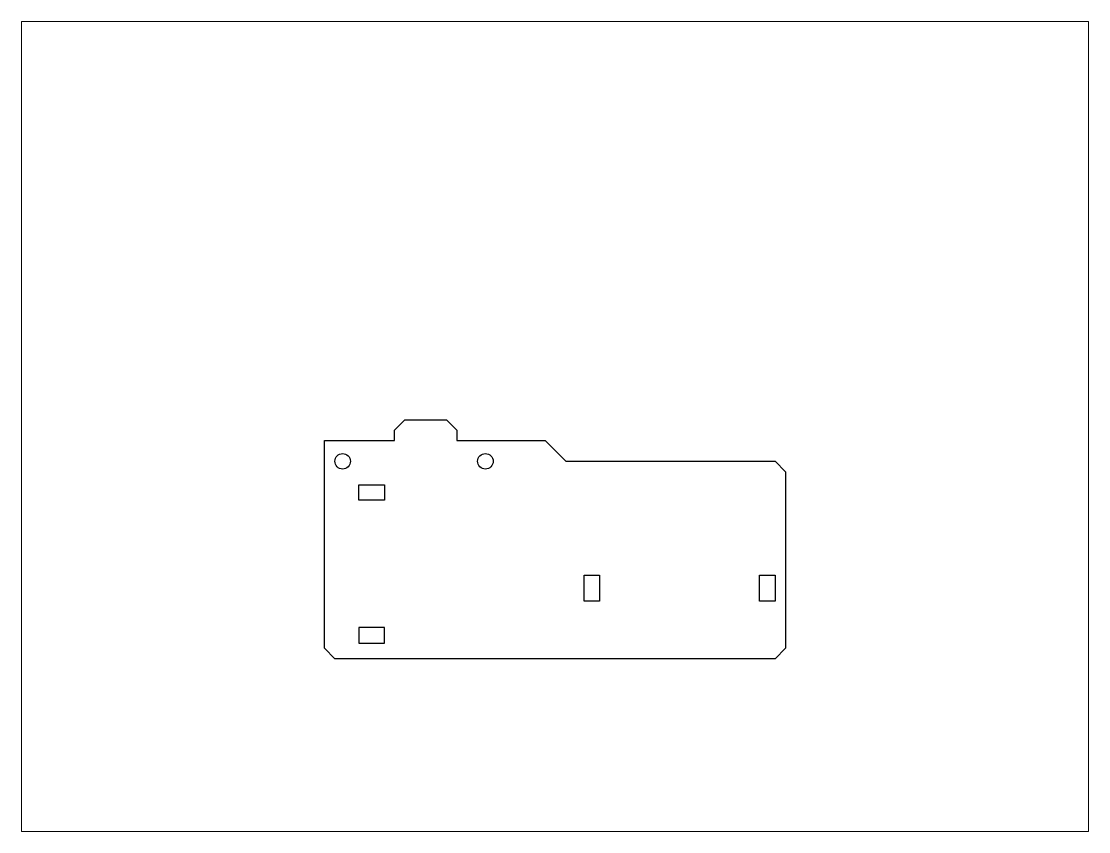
# Paper-space layout 'Layout1' of a CAD drawing. Header units: millimetres. Extents: x 26 to 231, y 20 to 176.
# The model-space entities are those that its viewports show. They can reach past a viewport. Long polylines and large blocks are cut down to what shows.
import ezdxf

# ---------------------------------------------------------------- set-up
doc = ezdxf.new("R2010")
doc.units = ezdxf.units.MM

msp = doc.modelspace()

# ---------------------------------------------------------------- linework, layer by layer
for p, q in [((2058.58, 1531.66), (2060.58, 1533.66)), ((2060.58, 1533.66), (2068.58, 1533.66)), ((2070.58, 1531.66), (2068.58, 1533.66)), ((2058.58, 1529.66), (2058.58, 1531.66)), ((2070.58, 1531.66), (2070.58, 1529.66)), ((2045.08, 1489.66), (2045.08, 1529.66)), ((2045.08, 1529.66), (2058.58, 1529.66)), ((2070.58, 1529.66), (2087.58, 1529.66)), ((2087.58, 1529.66), (2091.58, 1525.66)), ((2091.58, 1525.66), (2093.08, 1525.66)), ((2093.08, 1525.66), (2131.9, 1525.66)), ((2131.9, 1525.66), (2133.9, 1523.66)), ((2133.9, 1523.66), (2133.9, 1489.66)), ((2051.67, 1521.16), (2056.67, 1521.16)), ((2051.67, 1518.16), (2051.67, 1521.16)), ((2056.67, 1521.16), (2056.67, 1518.16)), ((2056.67, 1518.16), (2051.67, 1518.16)), ((2095.08, 1498.74), (2095.08, 1503.74)), ((2095.08, 1503.74), (2098.08, 1503.74)), ((2098.08, 1503.74), (2098.08, 1498.74)), ((2128.9, 1498.74), (2128.9, 1503.74)), ((2128.9, 1503.74), (2131.9, 1503.74)), ((2131.9, 1503.74), (2131.9, 1498.74)), ((2098.08, 1498.74), (2095.08, 1498.74)), ((2131.9, 1498.74), (2128.9, 1498.74)), ((2056.67, 1493.66), (2051.67, 1493.66)), ((2051.67, 1493.66), (2051.67, 1490.66)), ((2056.67, 1490.66), (2056.67, 1493.66)), ((2051.67, 1490.66), (2056.67, 1490.66)), ((2047.08, 1487.66), (2045.08, 1489.66)), ((2131.9, 1487.66), (2133.9, 1489.66)), ((2131.9, 1487.66), (2047.08, 1487.66))]:
    msp.add_line(p, q)
for centre in [(2048.58, 1525.66), (2076.08, 1525.66)]:
    msp.add_circle(centre, 1.5)

psp = doc.layouts.get("Layout1")

# ---------------------------------------------------------------- viewports
at = {"layer": '0'}
psp.add_viewport(center=(128.5, 97.5), size=(205.6, 156), view_center_point=(2089.49, 1532.36), view_height=156, dxfattribs=at)

doc.saveas('drawing.dxf')
